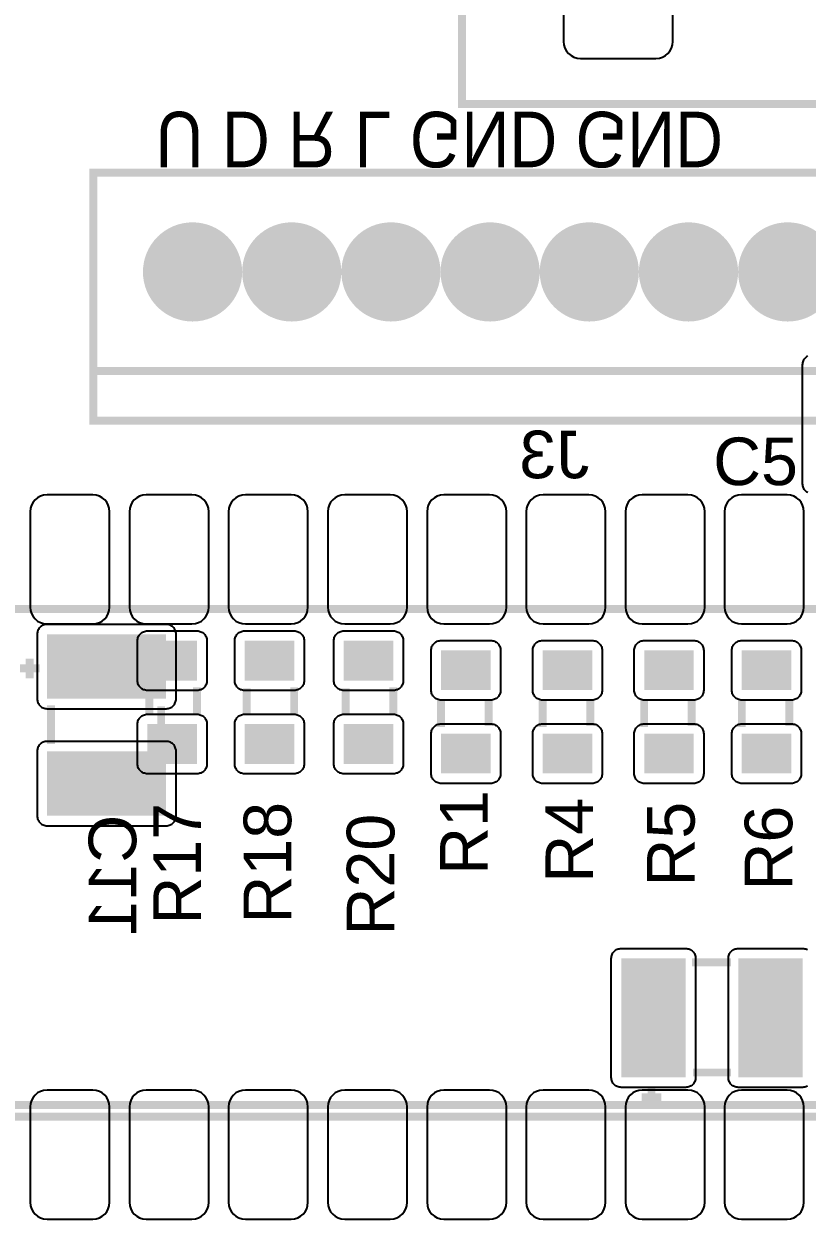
# Model space of a CAD drawing. Header units: inches. Extents: x -2.67 to 2.67, y -1.82 to 1.83.
# Drawn here: x -1.619 to -0.829, y -1.202 to 0.003 of the extents above; entities that cross this region are included whole.
import ezdxf

# ---------------------------------------------------------------- set-up
doc = ezdxf.new("R2010")
doc.units = ezdxf.units.IN
doc.layers.get('0').update_dxf_attribs({"linetype": 'CONTINUOUS'})

# ---------------------------------------------------------------- blocks, each defined once
blk = doc.blocks.new('RPAD')
blk.add_trace([(-0.5, -0.5), (-0.5, 0.5), (0.5, -0.5), (0.5, 0.5)])
blk = doc.blocks.new('EPAD')
at = {"const_width": 0.5}
blk.add_lwpolyline([(-0.25, 0, 1), (0.25, 0, 1)], format="xyb", close=True, dxfattribs=at)

msp = doc.modelspace()

# ---------------------------------------------------------------- linework, layer by layer
at = {"const_width": 0.008}
for points in [[(-1.177335, -0.078157), (0.885657, -0.078157), (0.885657, 0.992709), (-1.177335, 0.992709), (-1.177335, -0.078157)], [(-1.177335, -0.078157), (0.885657, -0.078157), (0.885657, 0.992709), (-1.177335, 0.992709), (-1.177335, -0.078157)], [(-1.177335, -0.078157), (0.885657, -0.078157), (0.885657, 0.992709), (-1.177335, 0.992709), (-1.177335, -0.078157)], [(-1.882382, 0.397031), (-1.882382, -1.059661), (-1.881598, -1.067711), (-1.879344, -1.075156), (-1.871002, -1.087651), (-1.858506, -1.095994), (-1.851062, -1.098248), (-1.843012, -1.099031), (0.873524, -1.099031)], [(-1.882382, 0.397031), (-1.882382, -1.059661), (-1.881598, -1.067711), (-1.879344, -1.075156), (-1.871002, -1.087651), (-1.858506, -1.095994), (-1.851062, -1.098248), (-1.843012, -1.099031), (0.873524, -1.099031)], [(-1.882382, 0.397031), (-1.882382, -1.059661), (-1.881598, -1.067711), (-1.879344, -1.075156), (-1.871002, -1.087651), (-1.858506, -1.095994), (-1.851062, -1.098248), (-1.843012, -1.099031), (0.873524, -1.099031)], [(-1.548988, -0.397449), (-0.648988, -0.397449), (-0.648988, -0.147449), (-1.548988, -0.147449), (-1.548988, -0.397449)], [(-1.548988, -0.397449), (-0.648988, -0.397449), (-0.648988, -0.147449), (-1.548988, -0.147449), (-1.548988, -0.397449)], [(-1.548988, -0.397449), (-0.648988, -0.397449), (-0.648988, -0.147449), (-1.548988, -0.147449), (-1.548988, -0.397449)], [(-1.548988, -0.347449), (-0.648988, -0.347449)], [(-1.548988, -0.347449), (-0.648988, -0.347449)], [(-1.548988, -0.347449), (-0.648988, -0.347449)], [(-1.82261, -0.587213), (0.17739, -0.587213)], [(-1.82261, -0.587213), (0.17739, -0.587213)], [(-1.82261, -0.587213), (0.17739, -0.587213)], [(-1.613083, -0.657134), (-1.613083, -0.637134)], [(-1.613083, -0.657134), (-1.613083, -0.637134)], [(-1.613083, -0.657134), (-1.613083, -0.637134)], [(-1.455602, -0.653197), (-1.455602, -0.633197)], [(-1.455602, -0.653197), (-1.455602, -0.633197)], [(-1.455602, -0.653197), (-1.455602, -0.633197)], [(-1.623083, -0.647134), (-1.603083, -0.647134)], [(-1.623083, -0.647134), (-1.603083, -0.647134)], [(-1.623083, -0.647134), (-1.603083, -0.647134)], [(-1.465602, -0.643197), (-1.445602, -0.643197)], [(-1.465602, -0.643197), (-1.445602, -0.643197)], [(-1.465602, -0.643197), (-1.445602, -0.643197)], [(-1.4445, -0.694315), (-1.4445, -0.666315)], [(-1.4445, -0.694315), (-1.4445, -0.666315)], [(-1.4445, -0.694315), (-1.4445, -0.666315)], [(-1.3465, -0.694315), (-1.3465, -0.666315)], [(-1.3465, -0.694315), (-1.3465, -0.666315)], [(-1.3465, -0.694315), (-1.3465, -0.666315)], [(-1.2465, -0.694315), (-1.2465, -0.666315)], [(-1.2465, -0.694315), (-1.2465, -0.666315)], [(-1.2465, -0.694315), (-1.2465, -0.666315)], [(-1.4925, -0.694315), (-1.4925, -0.667315)], [(-1.4925, -0.694315), (-1.4925, -0.667315)], [(-1.4925, -0.694315), (-1.4925, -0.667315)], [(-1.3945, -0.694315), (-1.3945, -0.667315)], [(-1.3945, -0.694315), (-1.3945, -0.667315)], [(-1.3945, -0.694315), (-1.3945, -0.667315)], [(-1.2945, -0.694315), (-1.2945, -0.667315)], [(-1.2945, -0.694315), (-1.2945, -0.667315)], [(-1.2945, -0.694315), (-1.2945, -0.667315)], [(-1.198398, -0.678024), (-1.198398, -0.706024)], [(-1.198398, -0.678024), (-1.198398, -0.706024)], [(-1.198398, -0.678024), (-1.198398, -0.706024)], [(-1.150398, -0.678024), (-1.150398, -0.705024)], [(-1.150398, -0.678024), (-1.150398, -0.705024)], [(-1.150398, -0.678024), (-1.150398, -0.705024)], [(-1.096035, -0.678024), (-1.096035, -0.706024)], [(-1.096035, -0.678024), (-1.096035, -0.706024)], [(-1.096035, -0.678024), (-1.096035, -0.706024)], [(-1.048035, -0.678024), (-1.048035, -0.705024)], [(-1.048035, -0.678024), (-1.048035, -0.705024)], [(-1.048035, -0.678024), (-1.048035, -0.705024)], [(-0.993673, -0.678024), (-0.993673, -0.706024)], [(-0.993673, -0.678024), (-0.993673, -0.706024)], [(-0.993673, -0.678024), (-0.993673, -0.706024)], [(-0.945673, -0.678024), (-0.945673, -0.705024)], [(-0.945673, -0.678024), (-0.945673, -0.705024)], [(-0.945673, -0.678024), (-0.945673, -0.705024)], [(-0.895248, -0.678024), (-0.895248, -0.706024)], [(-0.895248, -0.678024), (-0.895248, -0.706024)], [(-0.895248, -0.678024), (-0.895248, -0.706024)], [(-0.847248, -0.678024), (-0.847248, -0.705024)], [(-0.847248, -0.678024), (-0.847248, -0.705024)], [(-0.847248, -0.678024), (-0.847248, -0.705024)], [(-1.591602, -0.723197), (-1.591602, -0.684197)], [(-1.591602, -0.723197), (-1.591602, -0.684197)], [(-1.591602, -0.723197), (-1.591602, -0.684197)], [(-1.480602, -0.723197), (-1.480602, -0.685197)], [(-1.480602, -0.723197), (-1.480602, -0.685197)], [(-1.480602, -0.723197), (-1.480602, -0.685197)], [(-0.906311, -0.943417), (-0.945311, -0.943417)], [(-0.906311, -0.943417), (-0.945311, -0.943417)], [(-0.906311, -0.943417), (-0.945311, -0.943417)], [(-0.906311, -1.054417), (-0.944311, -1.054417)], [(-0.906311, -1.054417), (-0.944311, -1.054417)], [(-0.906311, -1.054417), (-0.944311, -1.054417)], [(-0.986311, -1.069417), (-0.986311, -1.089417)], [(-0.986311, -1.069417), (-0.986311, -1.089417)], [(-0.986311, -1.069417), (-0.986311, -1.089417)], [(-1.82261, -1.087213), (0.17739, -1.087213)], [(-1.82261, -1.087213), (0.17739, -1.087213)], [(-1.82261, -1.087213), (0.17739, -1.087213)], [(-0.976311, -1.079417), (-0.996311, -1.079417)], [(-0.976311, -1.079417), (-0.996311, -1.079417)], [(-0.976311, -1.079417), (-0.996311, -1.079417)]]:
    msp.add_lwpolyline(points, dxfattribs=at)
for points in [[(-1.074854, 0.110827), (-1.074854, -0.015173), (-1.074516, -0.018649), (-1.073543, -0.021863), (-1.071997, -0.024754), (-1.06994, -0.027259), (-1.067435, -0.029316), (-1.064544, -0.030862), (-1.06133, -0.031835), (-1.057854, -0.032173), (-1.057854, -0.032173), (-0.981854, -0.032173), (-0.978378, -0.031835), (-0.975164, -0.030862), (-0.972273, -0.029316), (-0.969769, -0.027259), (-0.967712, -0.024754), (-0.966166, -0.021863), (-0.965193, -0.018649), (-0.964854, -0.015173), (-0.964854, 0.110827)], [(-0.828709, -0.469806), (-0.829533, -0.469311), (-0.830301, -0.468742), (-0.831007, -0.468102), (-0.831647, -0.467395), (-0.832217, -0.466628), (-0.832711, -0.465804), (-0.833126, -0.464928), (-0.833457, -0.464004), (-0.833699, -0.463037), (-0.833847, -0.462031), (-0.833898, -0.460992), (-0.833898, -0.340992), (-0.833847, -0.339953), (-0.833699, -0.338948), (-0.833457, -0.337981), (-0.833126, -0.337057), (-0.832711, -0.33618), (-0.832217, -0.335356), (-0.831647, -0.334589), (-0.831007, -0.333883), (-0.830301, -0.333243), (-0.829533, -0.332673), (-0.828709, -0.332178)], [(-0.828999, -1.068231), (-0.829876, -1.068646), (-0.8308, -1.068976), (-0.831767, -1.069219), (-0.832772, -1.069367), (-0.833811, -1.069417), (-0.833811, -1.069417), (-0.898811, -1.069417), (-0.89985, -1.069367), (-0.900856, -1.069219), (-0.901822, -1.068976), (-0.902746, -1.068646), (-0.903623, -1.068231), (-0.904447, -1.067736), (-0.905215, -1.067167), (-0.90592, -1.066527), (-0.906561, -1.06582), (-0.90713, -1.065053), (-0.907624, -1.064229), (-0.908039, -1.063353), (-0.90837, -1.062429), (-0.908612, -1.061462), (-0.908761, -1.060457), (-0.908811, -1.059417), (-0.908811, -0.939417), (-0.908761, -0.938378), (-0.908612, -0.937373), (-0.90837, -0.936406), (-0.908039, -0.935482), (-0.907624, -0.934606), (-0.90713, -0.933781), (-0.906561, -0.933014), (-0.90592, -0.932308), (-0.905215, -0.931668), (-0.904447, -0.931098), (-0.903623, -0.930604), (-0.902746, -0.930189), (-0.901822, -0.929858), (-0.900856, -0.929616), (-0.89985, -0.929468), (-0.898811, -0.929417), (-0.833811, -0.929417), (-0.832772, -0.929468), (-0.831767, -0.929616), (-0.8308, -0.929858), (-0.829876, -0.930189), (-0.828999, -0.930604)]]:
    msp.add_lwpolyline(points)
for points in [[(-1.59561, -0.602213), (-1.54961, -0.602213), (-1.546134, -0.601874), (-1.54292, -0.600901), (-1.540029, -0.599355), (-1.537524, -0.597298), (-1.535468, -0.594794), (-1.533922, -0.591903), (-1.532948, -0.588689), (-1.53261, -0.585213), (-1.53261, -0.489213), (-1.532948, -0.485737), (-1.533922, -0.482522), (-1.535468, -0.479631), (-1.537524, -0.477127), (-1.540029, -0.47507), (-1.54292, -0.473524), (-1.546134, -0.472551), (-1.54961, -0.472213), (-1.59561, -0.472213), (-1.599086, -0.472551), (-1.6023, -0.473524), (-1.605191, -0.47507), (-1.607696, -0.477127), (-1.609753, -0.479631), (-1.611299, -0.482522), (-1.612272, -0.485737), (-1.61261, -0.489213), (-1.61261, -0.585213), (-1.612272, -0.588689), (-1.611299, -0.591903), (-1.609753, -0.594794), (-1.607696, -0.597298), (-1.605191, -0.599355), (-1.6023, -0.600901), (-1.599086, -0.601874), (-1.59561, -0.602213)], [(-1.49561, -0.602213), (-1.44961, -0.602213), (-1.446134, -0.601874), (-1.44292, -0.600901), (-1.440029, -0.599355), (-1.437524, -0.597298), (-1.435468, -0.594794), (-1.433922, -0.591903), (-1.432948, -0.588689), (-1.43261, -0.585213), (-1.43261, -0.489213), (-1.432948, -0.485737), (-1.433922, -0.482522), (-1.435468, -0.479631), (-1.437524, -0.477127), (-1.440029, -0.47507), (-1.44292, -0.473524), (-1.446134, -0.472551), (-1.44961, -0.472213), (-1.49561, -0.472213), (-1.499086, -0.472551), (-1.5023, -0.473524), (-1.505191, -0.47507), (-1.507696, -0.477127), (-1.509753, -0.479631), (-1.511299, -0.482522), (-1.512272, -0.485737), (-1.51261, -0.489213), (-1.51261, -0.585213), (-1.512272, -0.588689), (-1.511299, -0.591903), (-1.509753, -0.594794), (-1.507696, -0.597298), (-1.505191, -0.599355), (-1.5023, -0.600901), (-1.499086, -0.601874), (-1.49561, -0.602213)], [(-1.39561, -0.602213), (-1.34961, -0.602213), (-1.346134, -0.601874), (-1.34292, -0.600901), (-1.340029, -0.599355), (-1.337524, -0.597298), (-1.335468, -0.594794), (-1.333922, -0.591903), (-1.332948, -0.588689), (-1.33261, -0.585213), (-1.33261, -0.489213), (-1.332948, -0.485737), (-1.333922, -0.482522), (-1.335468, -0.479631), (-1.337524, -0.477127), (-1.340029, -0.47507), (-1.34292, -0.473524), (-1.346134, -0.472551), (-1.34961, -0.472213), (-1.39561, -0.472213), (-1.399086, -0.472551), (-1.4023, -0.473524), (-1.405191, -0.47507), (-1.407696, -0.477127), (-1.409753, -0.479631), (-1.411299, -0.482522), (-1.412272, -0.485737), (-1.41261, -0.489213), (-1.41261, -0.585213), (-1.412272, -0.588689), (-1.411299, -0.591903), (-1.409753, -0.594794), (-1.407696, -0.597298), (-1.405191, -0.599355), (-1.4023, -0.600901), (-1.399086, -0.601874), (-1.39561, -0.602213)], [(-1.29561, -0.602213), (-1.24961, -0.602213), (-1.246134, -0.601874), (-1.24292, -0.600901), (-1.240029, -0.599355), (-1.237524, -0.597298), (-1.235468, -0.594794), (-1.233922, -0.591903), (-1.232948, -0.588689), (-1.23261, -0.585213), (-1.23261, -0.489213), (-1.232948, -0.485737), (-1.233922, -0.482522), (-1.235468, -0.479631), (-1.237524, -0.477127), (-1.240029, -0.47507), (-1.24292, -0.473524), (-1.246134, -0.472551), (-1.24961, -0.472213), (-1.29561, -0.472213), (-1.299086, -0.472551), (-1.3023, -0.473524), (-1.305191, -0.47507), (-1.307696, -0.477127), (-1.309753, -0.479631), (-1.311299, -0.482522), (-1.312272, -0.485737), (-1.31261, -0.489213), (-1.31261, -0.585213), (-1.312272, -0.588689), (-1.311299, -0.591903), (-1.309753, -0.594794), (-1.307696, -0.597298), (-1.305191, -0.599355), (-1.3023, -0.600901), (-1.299086, -0.601874), (-1.29561, -0.602213)], [(-1.19561, -0.602213), (-1.14961, -0.602213), (-1.146134, -0.601874), (-1.14292, -0.600901), (-1.140029, -0.599355), (-1.137524, -0.597298), (-1.135468, -0.594794), (-1.133922, -0.591903), (-1.132948, -0.588689), (-1.13261, -0.585213), (-1.13261, -0.489213), (-1.132948, -0.485737), (-1.133922, -0.482522), (-1.135468, -0.479631), (-1.137524, -0.477127), (-1.140029, -0.47507), (-1.14292, -0.473524), (-1.146134, -0.472551), (-1.14961, -0.472213), (-1.19561, -0.472213), (-1.199086, -0.472551), (-1.2023, -0.473524), (-1.205191, -0.47507), (-1.207696, -0.477127), (-1.209753, -0.479631), (-1.211299, -0.482522), (-1.212272, -0.485737), (-1.21261, -0.489213), (-1.21261, -0.585213), (-1.212272, -0.588689), (-1.211299, -0.591903), (-1.209753, -0.594794), (-1.207696, -0.597298), (-1.205191, -0.599355), (-1.2023, -0.600901), (-1.199086, -0.601874), (-1.19561, -0.602213)], [(-1.09561, -0.602213), (-1.04961, -0.602213), (-1.046134, -0.601874), (-1.04292, -0.600901), (-1.040029, -0.599355), (-1.037524, -0.597298), (-1.035468, -0.594794), (-1.033922, -0.591903), (-1.032948, -0.588689), (-1.03261, -0.585213), (-1.03261, -0.489213), (-1.032948, -0.485737), (-1.033922, -0.482522), (-1.035468, -0.479631), (-1.037524, -0.477127), (-1.040029, -0.47507), (-1.04292, -0.473524), (-1.046134, -0.472551), (-1.04961, -0.472213), (-1.09561, -0.472213), (-1.099086, -0.472551), (-1.1023, -0.473524), (-1.105191, -0.47507), (-1.107696, -0.477127), (-1.109753, -0.479631), (-1.111299, -0.482522), (-1.112272, -0.485737), (-1.11261, -0.489213), (-1.11261, -0.585213), (-1.112272, -0.588689), (-1.111299, -0.591903), (-1.109753, -0.594794), (-1.107696, -0.597298), (-1.105191, -0.599355), (-1.1023, -0.600901), (-1.099086, -0.601874), (-1.09561, -0.602213)], [(-0.99561, -0.602213), (-0.94961, -0.602213), (-0.946134, -0.601874), (-0.94292, -0.600901), (-0.940029, -0.599355), (-0.937524, -0.597298), (-0.935468, -0.594794), (-0.933922, -0.591903), (-0.932948, -0.588689), (-0.93261, -0.585213), (-0.93261, -0.489213), (-0.932948, -0.485737), (-0.933922, -0.482522), (-0.935468, -0.479631), (-0.937524, -0.477127), (-0.940029, -0.47507), (-0.94292, -0.473524), (-0.946134, -0.472551), (-0.94961, -0.472213), (-0.99561, -0.472213), (-0.999086, -0.472551), (-1.0023, -0.473524), (-1.005191, -0.47507), (-1.007696, -0.477127), (-1.009753, -0.479631), (-1.011299, -0.482522), (-1.012272, -0.485737), (-1.01261, -0.489213), (-1.01261, -0.585213), (-1.012272, -0.588689), (-1.011299, -0.591903), (-1.009753, -0.594794), (-1.007696, -0.597298), (-1.005191, -0.599355), (-1.0023, -0.600901), (-0.999086, -0.601874), (-0.99561, -0.602213)], [(-0.89561, -0.602213), (-0.84961, -0.602213), (-0.846134, -0.601874), (-0.84292, -0.600901), (-0.840029, -0.599355), (-0.837524, -0.597298), (-0.835468, -0.594794), (-0.833922, -0.591903), (-0.832948, -0.588689), (-0.83261, -0.585213), (-0.83261, -0.489213), (-0.832948, -0.485737), (-0.833922, -0.482522), (-0.835468, -0.479631), (-0.837524, -0.477127), (-0.840029, -0.47507), (-0.84292, -0.473524), (-0.846134, -0.472551), (-0.84961, -0.472213), (-0.89561, -0.472213), (-0.899086, -0.472551), (-0.9023, -0.473524), (-0.905191, -0.47507), (-0.907696, -0.477127), (-0.909753, -0.479631), (-0.911299, -0.482522), (-0.912272, -0.485737), (-0.91261, -0.489213), (-0.91261, -0.585213), (-0.912272, -0.588689), (-0.911299, -0.591903), (-0.909753, -0.594794), (-0.907696, -0.597298), (-0.905191, -0.599355), (-0.9023, -0.600901), (-0.899086, -0.601874), (-0.89561, -0.602213)], [(-1.465602, -0.677697), (-1.465602, -0.612697), (-1.465653, -0.611657), (-1.465801, -0.610652), (-1.466043, -0.609685), (-1.466374, -0.608761), (-1.466789, -0.607885), (-1.467283, -0.607061), (-1.467853, -0.606293), (-1.468493, -0.605587), (-1.469199, -0.604947), (-1.469967, -0.604378), (-1.470791, -0.603883), (-1.471667, -0.603469), (-1.472591, -0.603138), (-1.473558, -0.602896), (-1.474563, -0.602747), (-1.475602, -0.602697), (-1.595602, -0.602697), (-1.596642, -0.602747), (-1.597647, -0.602896), (-1.598614, -0.603138), (-1.599538, -0.603469), (-1.600414, -0.603883), (-1.601238, -0.604378), (-1.602006, -0.604947), (-1.602712, -0.605587), (-1.603352, -0.606293), (-1.603921, -0.607061), (-1.604416, -0.607885), (-1.604831, -0.608761), (-1.605161, -0.609685), (-1.605404, -0.610652), (-1.605552, -0.611657), (-1.605602, -0.612697), (-1.605602, -0.677697), (-1.605552, -0.678736), (-1.605404, -0.679741), (-1.605161, -0.680708), (-1.604831, -0.681632), (-1.604416, -0.682509), (-1.603921, -0.683333), (-1.603352, -0.6841), (-1.602712, -0.684806), (-1.602006, -0.685446), (-1.601238, -0.686016), (-1.600414, -0.68651), (-1.599538, -0.686925), (-1.598614, -0.687256), (-1.597647, -0.687498), (-1.596642, -0.687646), (-1.595602, -0.687697), (-1.475602, -0.687697), (-1.474563, -0.687646), (-1.473558, -0.687498), (-1.472591, -0.687256), (-1.471667, -0.686925), (-1.470791, -0.68651), (-1.469967, -0.686016), (-1.469199, -0.685446), (-1.468493, -0.684806), (-1.467853, -0.6841), (-1.467283, -0.683333), (-1.466789, -0.682509), (-1.466374, -0.681632), (-1.466043, -0.680708), (-1.465801, -0.679741), (-1.465653, -0.678736), (-1.465602, -0.677697)], [(-1.5045, -0.659315), (-1.5045, -0.619315), (-1.50445, -0.618276), (-1.504302, -0.61727), (-1.504059, -0.616304), (-1.503729, -0.61538), (-1.503314, -0.614503), (-1.502819, -0.613679), (-1.50225, -0.612911), (-1.50161, -0.612206), (-1.500904, -0.611565), (-1.500136, -0.610996), (-1.499312, -0.610502), (-1.498436, -0.610087), (-1.497512, -0.609756), (-1.496545, -0.609514), (-1.49554, -0.609365), (-1.4945, -0.609315), (-1.4445, -0.609315), (-1.443461, -0.609365), (-1.442456, -0.609514), (-1.441489, -0.609756), (-1.440565, -0.610087), (-1.439689, -0.610502), (-1.438865, -0.610996), (-1.438097, -0.611565), (-1.437391, -0.612206), (-1.436751, -0.612911), (-1.436181, -0.613679), (-1.435687, -0.614503), (-1.435272, -0.61538), (-1.434941, -0.616304), (-1.434699, -0.61727), (-1.434551, -0.618276), (-1.4345, -0.619315), (-1.4345, -0.659315), (-1.434551, -0.660354), (-1.434699, -0.661359), (-1.434941, -0.662326), (-1.435272, -0.66325), (-1.435687, -0.664127), (-1.436181, -0.664951), (-1.436751, -0.665719), (-1.437391, -0.666424), (-1.438097, -0.667065), (-1.438865, -0.667634), (-1.439689, -0.668128), (-1.440565, -0.668543), (-1.441489, -0.668874), (-1.442456, -0.669116), (-1.443461, -0.669265), (-1.4445, -0.669315), (-1.4945, -0.669315), (-1.49554, -0.669265), (-1.496545, -0.669116), (-1.497512, -0.668874), (-1.498436, -0.668543), (-1.499312, -0.668128), (-1.500136, -0.667634), (-1.500904, -0.667065), (-1.50161, -0.666424), (-1.50225, -0.665719), (-1.502819, -0.664951), (-1.503314, -0.664127), (-1.503729, -0.66325), (-1.504059, -0.662326), (-1.504302, -0.661359), (-1.50445, -0.660354), (-1.5045, -0.659315)], [(-1.4065, -0.659315), (-1.4065, -0.619315), (-1.40645, -0.618276), (-1.406302, -0.61727), (-1.406059, -0.616304), (-1.405729, -0.61538), (-1.405314, -0.614503), (-1.404819, -0.613679), (-1.40425, -0.612911), (-1.40361, -0.612206), (-1.402904, -0.611565), (-1.402136, -0.610996), (-1.401312, -0.610502), (-1.400436, -0.610087), (-1.399512, -0.609756), (-1.398545, -0.609514), (-1.39754, -0.609365), (-1.3965, -0.609315), (-1.3465, -0.609315), (-1.345461, -0.609365), (-1.344456, -0.609514), (-1.343489, -0.609756), (-1.342565, -0.610087), (-1.341689, -0.610502), (-1.340865, -0.610996), (-1.340097, -0.611565), (-1.339391, -0.612206), (-1.338751, -0.612911), (-1.338181, -0.613679), (-1.337687, -0.614503), (-1.337272, -0.61538), (-1.336941, -0.616304), (-1.336699, -0.61727), (-1.336551, -0.618276), (-1.3365, -0.619315), (-1.3365, -0.659315), (-1.336551, -0.660354), (-1.336699, -0.661359), (-1.336941, -0.662326), (-1.337272, -0.66325), (-1.337687, -0.664127), (-1.338181, -0.664951), (-1.338751, -0.665719), (-1.339391, -0.666424), (-1.340097, -0.667065), (-1.340865, -0.667634), (-1.341689, -0.668128), (-1.342565, -0.668543), (-1.343489, -0.668874), (-1.344456, -0.669116), (-1.345461, -0.669265), (-1.3465, -0.669315), (-1.3965, -0.669315), (-1.39754, -0.669265), (-1.398545, -0.669116), (-1.399512, -0.668874), (-1.400436, -0.668543), (-1.401312, -0.668128), (-1.402136, -0.667634), (-1.402904, -0.667065), (-1.40361, -0.666424), (-1.40425, -0.665719), (-1.404819, -0.664951), (-1.405314, -0.664127), (-1.405729, -0.66325), (-1.406059, -0.662326), (-1.406302, -0.661359), (-1.40645, -0.660354), (-1.4065, -0.659315)], [(-1.3065, -0.659315), (-1.3065, -0.619315), (-1.30645, -0.618276), (-1.306302, -0.61727), (-1.306059, -0.616304), (-1.305729, -0.61538), (-1.305314, -0.614503), (-1.304819, -0.613679), (-1.30425, -0.612911), (-1.30361, -0.612206), (-1.302904, -0.611565), (-1.302136, -0.610996), (-1.301312, -0.610502), (-1.300436, -0.610087), (-1.299512, -0.609756), (-1.298545, -0.609514), (-1.29754, -0.609365), (-1.2965, -0.609315), (-1.2465, -0.609315), (-1.245461, -0.609365), (-1.244456, -0.609514), (-1.243489, -0.609756), (-1.242565, -0.610087), (-1.241689, -0.610502), (-1.240865, -0.610996), (-1.240097, -0.611565), (-1.239391, -0.612206), (-1.238751, -0.612911), (-1.238181, -0.613679), (-1.237687, -0.614503), (-1.237272, -0.61538), (-1.236941, -0.616304), (-1.236699, -0.61727), (-1.236551, -0.618276), (-1.2365, -0.619315), (-1.2365, -0.659315), (-1.236551, -0.660354), (-1.236699, -0.661359), (-1.236941, -0.662326), (-1.237272, -0.66325), (-1.237687, -0.664127), (-1.238181, -0.664951), (-1.238751, -0.665719), (-1.239391, -0.666424), (-1.240097, -0.667065), (-1.240865, -0.667634), (-1.241689, -0.668128), (-1.242565, -0.668543), (-1.243489, -0.668874), (-1.244456, -0.669116), (-1.245461, -0.669265), (-1.2465, -0.669315), (-1.2965, -0.669315), (-1.29754, -0.669265), (-1.298545, -0.669116), (-1.299512, -0.668874), (-1.300436, -0.668543), (-1.301312, -0.668128), (-1.302136, -0.667634), (-1.302904, -0.667065), (-1.30361, -0.666424), (-1.30425, -0.665719), (-1.304819, -0.664951), (-1.305314, -0.664127), (-1.305729, -0.66325), (-1.306059, -0.662326), (-1.306302, -0.661359), (-1.30645, -0.660354), (-1.3065, -0.659315)], [(-1.138398, -0.629024), (-1.138398, -0.669024), (-1.138448, -0.670063), (-1.138596, -0.671068), (-1.138839, -0.672035), (-1.139169, -0.672959), (-1.139584, -0.673835), (-1.140079, -0.674659), (-1.140648, -0.675427), (-1.141288, -0.676133), (-1.141994, -0.676773), (-1.142762, -0.677343), (-1.143586, -0.677837), (-1.144462, -0.678252), (-1.145386, -0.678583), (-1.146353, -0.678825), (-1.147358, -0.678973), (-1.148398, -0.679024), (-1.198398, -0.679024), (-1.199437, -0.678973), (-1.200442, -0.678825), (-1.201409, -0.678583), (-1.202333, -0.678252), (-1.203209, -0.677837), (-1.204033, -0.677343), (-1.204801, -0.676773), (-1.205507, -0.676133), (-1.206147, -0.675427), (-1.206717, -0.674659), (-1.207211, -0.673835), (-1.207626, -0.672959), (-1.207957, -0.672035), (-1.208199, -0.671068), (-1.208347, -0.670063), (-1.208398, -0.669024), (-1.208398, -0.629024), (-1.208347, -0.627984), (-1.208199, -0.626979), (-1.207957, -0.626012), (-1.207626, -0.625088), (-1.207211, -0.624212), (-1.206717, -0.623388), (-1.206147, -0.62262), (-1.205507, -0.621914), (-1.204801, -0.621274), (-1.204033, -0.620705), (-1.203209, -0.62021), (-1.202333, -0.619795), (-1.201409, -0.619465), (-1.200442, -0.619222), (-1.199437, -0.619074), (-1.198398, -0.619024), (-1.148398, -0.619024), (-1.147358, -0.619074), (-1.146353, -0.619222), (-1.145386, -0.619465), (-1.144462, -0.619795), (-1.143586, -0.62021), (-1.142762, -0.620705), (-1.141994, -0.621274), (-1.141288, -0.621914), (-1.140648, -0.62262), (-1.140079, -0.623388), (-1.139584, -0.624212), (-1.139169, -0.625088), (-1.138839, -0.626012), (-1.138596, -0.626979), (-1.138448, -0.627984), (-1.138398, -0.629024)], [(-1.036035, -0.629024), (-1.036035, -0.669024), (-1.036086, -0.670063), (-1.036234, -0.671068), (-1.036476, -0.672035), (-1.036807, -0.672959), (-1.037222, -0.673835), (-1.037717, -0.674659), (-1.038286, -0.675427), (-1.038926, -0.676133), (-1.039632, -0.676773), (-1.0404, -0.677343), (-1.041224, -0.677837), (-1.0421, -0.678252), (-1.043024, -0.678583), (-1.043991, -0.678825), (-1.044996, -0.678973), (-1.046035, -0.679024), (-1.096035, -0.679024), (-1.097075, -0.678973), (-1.09808, -0.678825), (-1.099047, -0.678583), (-1.099971, -0.678252), (-1.100847, -0.677837), (-1.101671, -0.677343), (-1.102439, -0.676773), (-1.103145, -0.676133), (-1.103785, -0.675427), (-1.104354, -0.674659), (-1.104849, -0.673835), (-1.105264, -0.672959), (-1.105594, -0.672035), (-1.105837, -0.671068), (-1.105985, -0.670063), (-1.106035, -0.669024), (-1.106035, -0.629024), (-1.105985, -0.627984), (-1.105837, -0.626979), (-1.105594, -0.626012), (-1.105264, -0.625088), (-1.104849, -0.624212), (-1.104354, -0.623388), (-1.103785, -0.62262), (-1.103145, -0.621914), (-1.102439, -0.621274), (-1.101671, -0.620705), (-1.100847, -0.62021), (-1.099971, -0.619795), (-1.099047, -0.619465), (-1.09808, -0.619222), (-1.097075, -0.619074), (-1.096035, -0.619024), (-1.046035, -0.619024), (-1.044996, -0.619074), (-1.043991, -0.619222), (-1.043024, -0.619465), (-1.0421, -0.619795), (-1.041224, -0.62021), (-1.0404, -0.620705), (-1.039632, -0.621274), (-1.038926, -0.621914), (-1.038286, -0.62262), (-1.037717, -0.623388), (-1.037222, -0.624212), (-1.036807, -0.625088), (-1.036476, -0.626012), (-1.036234, -0.626979), (-1.036086, -0.627984), (-1.036035, -0.629024)], [(-0.933673, -0.629024), (-0.933673, -0.669024), (-0.933724, -0.670063), (-0.933872, -0.671068), (-0.934114, -0.672035), (-0.934445, -0.672959), (-0.934859, -0.673835), (-0.935354, -0.674659), (-0.935924, -0.675427), (-0.936564, -0.676133), (-0.93727, -0.676773), (-0.938037, -0.677343), (-0.938861, -0.677837), (-0.939738, -0.678252), (-0.940662, -0.678583), (-0.941629, -0.678825), (-0.942634, -0.678973), (-0.943673, -0.679024), (-0.993673, -0.679024), (-0.994713, -0.678973), (-0.995718, -0.678825), (-0.996685, -0.678583), (-0.997609, -0.678252), (-0.998485, -0.677837), (-0.999309, -0.677343), (-1.000076, -0.676773), (-1.000783, -0.676133), (-1.001423, -0.675427), (-1.001992, -0.674659), (-1.002487, -0.673835), (-1.002902, -0.672959), (-1.003232, -0.672035), (-1.003474, -0.671068), (-1.003623, -0.670063), (-1.003673, -0.669024), (-1.003673, -0.629024), (-1.003623, -0.627984), (-1.003474, -0.626979), (-1.003232, -0.626012), (-1.002902, -0.625088), (-1.002487, -0.624212), (-1.001992, -0.623388), (-1.001423, -0.62262), (-1.000783, -0.621914), (-1.000076, -0.621274), (-0.999309, -0.620705), (-0.998485, -0.62021), (-0.997609, -0.619795), (-0.996685, -0.619465), (-0.995718, -0.619222), (-0.994713, -0.619074), (-0.993673, -0.619024), (-0.943673, -0.619024), (-0.942634, -0.619074), (-0.941629, -0.619222), (-0.940662, -0.619465), (-0.939738, -0.619795), (-0.938861, -0.62021), (-0.938037, -0.620705), (-0.93727, -0.621274), (-0.936564, -0.621914), (-0.935924, -0.62262), (-0.935354, -0.623388), (-0.934859, -0.624212), (-0.934445, -0.625088), (-0.934114, -0.626012), (-0.933872, -0.626979), (-0.933724, -0.627984), (-0.933673, -0.629024)], [(-0.835248, -0.629024), (-0.835248, -0.669024), (-0.835298, -0.670063), (-0.835447, -0.671068), (-0.835689, -0.672035), (-0.83602, -0.672959), (-0.836434, -0.673835), (-0.836929, -0.674659), (-0.837498, -0.675427), (-0.838139, -0.676133), (-0.838845, -0.676773), (-0.839612, -0.677343), (-0.840436, -0.677837), (-0.841313, -0.678252), (-0.842237, -0.678583), (-0.843204, -0.678825), (-0.844209, -0.678973), (-0.845248, -0.679024), (-0.895248, -0.679024), (-0.896287, -0.678973), (-0.897293, -0.678825), (-0.898259, -0.678583), (-0.899183, -0.678252), (-0.90006, -0.677837), (-0.900884, -0.677343), (-0.901651, -0.676773), (-0.902357, -0.676133), (-0.902998, -0.675427), (-0.903567, -0.674659), (-0.904062, -0.673835), (-0.904476, -0.672959), (-0.904807, -0.672035), (-0.905049, -0.671068), (-0.905198, -0.670063), (-0.905248, -0.669024), (-0.905248, -0.629024), (-0.905198, -0.627984), (-0.905049, -0.626979), (-0.904807, -0.626012), (-0.904476, -0.625088), (-0.904062, -0.624212), (-0.903567, -0.623388), (-0.902998, -0.62262), (-0.902357, -0.621914), (-0.901651, -0.621274), (-0.900884, -0.620705), (-0.90006, -0.62021), (-0.899183, -0.619795), (-0.898259, -0.619465), (-0.897293, -0.619222), (-0.896287, -0.619074), (-0.895248, -0.619024), (-0.845248, -0.619024), (-0.844209, -0.619074), (-0.843204, -0.619222), (-0.842237, -0.619465), (-0.841313, -0.619795), (-0.840436, -0.62021), (-0.839612, -0.620705), (-0.838845, -0.621274), (-0.838139, -0.621914), (-0.837498, -0.62262), (-0.836929, -0.623388), (-0.836434, -0.624212), (-0.83602, -0.625088), (-0.835689, -0.626012), (-0.835447, -0.626979), (-0.835298, -0.627984), (-0.835248, -0.629024)], [(-1.5045, -0.743315), (-1.5045, -0.703315), (-1.50445, -0.702276), (-1.504302, -0.70127), (-1.504059, -0.700304), (-1.503729, -0.69938), (-1.503314, -0.698503), (-1.502819, -0.697679), (-1.50225, -0.696911), (-1.50161, -0.696206), (-1.500904, -0.695565), (-1.500136, -0.694996), (-1.499312, -0.694502), (-1.498436, -0.694087), (-1.497512, -0.693756), (-1.496545, -0.693514), (-1.49554, -0.693365), (-1.4945, -0.693315), (-1.4445, -0.693315), (-1.443461, -0.693365), (-1.442456, -0.693514), (-1.441489, -0.693756), (-1.440565, -0.694087), (-1.439689, -0.694502), (-1.438865, -0.694996), (-1.438097, -0.695565), (-1.437391, -0.696206), (-1.436751, -0.696911), (-1.436181, -0.697679), (-1.435687, -0.698503), (-1.435272, -0.69938), (-1.434941, -0.700304), (-1.434699, -0.70127), (-1.434551, -0.702276), (-1.4345, -0.703315), (-1.4345, -0.743315), (-1.434551, -0.744354), (-1.434699, -0.745359), (-1.434941, -0.746326), (-1.435272, -0.74725), (-1.435687, -0.748127), (-1.436181, -0.748951), (-1.436751, -0.749719), (-1.437391, -0.750424), (-1.438097, -0.751065), (-1.438865, -0.751634), (-1.439689, -0.752128), (-1.440565, -0.752543), (-1.441489, -0.752874), (-1.442456, -0.753116), (-1.443461, -0.753265), (-1.4445, -0.753315), (-1.4945, -0.753315), (-1.49554, -0.753265), (-1.496545, -0.753116), (-1.497512, -0.752874), (-1.498436, -0.752543), (-1.499312, -0.752128), (-1.500136, -0.751634), (-1.500904, -0.751065), (-1.50161, -0.750424), (-1.50225, -0.749719), (-1.502819, -0.748951), (-1.503314, -0.748127), (-1.503729, -0.74725), (-1.504059, -0.746326), (-1.504302, -0.745359), (-1.50445, -0.744354), (-1.5045, -0.743315)], [(-1.4065, -0.743315), (-1.4065, -0.703315), (-1.40645, -0.702276), (-1.406302, -0.70127), (-1.406059, -0.700304), (-1.405729, -0.69938), (-1.405314, -0.698503), (-1.404819, -0.697679), (-1.40425, -0.696911), (-1.40361, -0.696206), (-1.402904, -0.695565), (-1.402136, -0.694996), (-1.401312, -0.694502), (-1.400436, -0.694087), (-1.399512, -0.693756), (-1.398545, -0.693514), (-1.39754, -0.693365), (-1.3965, -0.693315), (-1.3465, -0.693315), (-1.345461, -0.693365), (-1.344456, -0.693514), (-1.343489, -0.693756), (-1.342565, -0.694087), (-1.341689, -0.694502), (-1.340865, -0.694996), (-1.340097, -0.695565), (-1.339391, -0.696206), (-1.338751, -0.696911), (-1.338181, -0.697679), (-1.337687, -0.698503), (-1.337272, -0.69938), (-1.336941, -0.700304), (-1.336699, -0.70127), (-1.336551, -0.702276), (-1.3365, -0.703315), (-1.3365, -0.743315), (-1.336551, -0.744354), (-1.336699, -0.745359), (-1.336941, -0.746326), (-1.337272, -0.74725), (-1.337687, -0.748127), (-1.338181, -0.748951), (-1.338751, -0.749719), (-1.339391, -0.750424), (-1.340097, -0.751065), (-1.340865, -0.751634), (-1.341689, -0.752128), (-1.342565, -0.752543), (-1.343489, -0.752874), (-1.344456, -0.753116), (-1.345461, -0.753265), (-1.3465, -0.753315), (-1.3965, -0.753315), (-1.39754, -0.753265), (-1.398545, -0.753116), (-1.399512, -0.752874), (-1.400436, -0.752543), (-1.401312, -0.752128), (-1.402136, -0.751634), (-1.402904, -0.751065), (-1.40361, -0.750424), (-1.40425, -0.749719), (-1.404819, -0.748951), (-1.405314, -0.748127), (-1.405729, -0.74725), (-1.406059, -0.746326), (-1.406302, -0.745359), (-1.40645, -0.744354), (-1.4065, -0.743315)], [(-1.3065, -0.743315), (-1.3065, -0.703315), (-1.30645, -0.702276), (-1.306302, -0.70127), (-1.306059, -0.700304), (-1.305729, -0.69938), (-1.305314, -0.698503), (-1.304819, -0.697679), (-1.30425, -0.696911), (-1.30361, -0.696206), (-1.302904, -0.695565), (-1.302136, -0.694996), (-1.301312, -0.694502), (-1.300436, -0.694087), (-1.299512, -0.693756), (-1.298545, -0.693514), (-1.29754, -0.693365), (-1.2965, -0.693315), (-1.2465, -0.693315), (-1.245461, -0.693365), (-1.244456, -0.693514), (-1.243489, -0.693756), (-1.242565, -0.694087), (-1.241689, -0.694502), (-1.240865, -0.694996), (-1.240097, -0.695565), (-1.239391, -0.696206), (-1.238751, -0.696911), (-1.238181, -0.697679), (-1.237687, -0.698503), (-1.237272, -0.69938), (-1.236941, -0.700304), (-1.236699, -0.70127), (-1.236551, -0.702276), (-1.2365, -0.703315), (-1.2365, -0.743315), (-1.236551, -0.744354), (-1.236699, -0.745359), (-1.236941, -0.746326), (-1.237272, -0.74725), (-1.237687, -0.748127), (-1.238181, -0.748951), (-1.238751, -0.749719), (-1.239391, -0.750424), (-1.240097, -0.751065), (-1.240865, -0.751634), (-1.241689, -0.752128), (-1.242565, -0.752543), (-1.243489, -0.752874), (-1.244456, -0.753116), (-1.245461, -0.753265), (-1.2465, -0.753315), (-1.2965, -0.753315), (-1.29754, -0.753265), (-1.298545, -0.753116), (-1.299512, -0.752874), (-1.300436, -0.752543), (-1.301312, -0.752128), (-1.302136, -0.751634), (-1.302904, -0.751065), (-1.30361, -0.750424), (-1.30425, -0.749719), (-1.304819, -0.748951), (-1.305314, -0.748127), (-1.305729, -0.74725), (-1.306059, -0.746326), (-1.306302, -0.745359), (-1.30645, -0.744354), (-1.3065, -0.743315)], [(-1.138398, -0.713024), (-1.138398, -0.753024), (-1.138448, -0.754063), (-1.138596, -0.755068), (-1.138839, -0.756035), (-1.139169, -0.756959), (-1.139584, -0.757835), (-1.140079, -0.758659), (-1.140648, -0.759427), (-1.141288, -0.760133), (-1.141994, -0.760773), (-1.142762, -0.761343), (-1.143586, -0.761837), (-1.144462, -0.762252), (-1.145386, -0.762583), (-1.146353, -0.762825), (-1.147358, -0.762973), (-1.148398, -0.763024), (-1.198398, -0.763024), (-1.199437, -0.762973), (-1.200442, -0.762825), (-1.201409, -0.762583), (-1.202333, -0.762252), (-1.203209, -0.761837), (-1.204033, -0.761343), (-1.204801, -0.760773), (-1.205507, -0.760133), (-1.206147, -0.759427), (-1.206717, -0.758659), (-1.207211, -0.757835), (-1.207626, -0.756959), (-1.207957, -0.756035), (-1.208199, -0.755068), (-1.208347, -0.754063), (-1.208398, -0.753024), (-1.208398, -0.713024), (-1.208347, -0.711984), (-1.208199, -0.710979), (-1.207957, -0.710012), (-1.207626, -0.709088), (-1.207211, -0.708212), (-1.206717, -0.707388), (-1.206147, -0.70662), (-1.205507, -0.705914), (-1.204801, -0.705274), (-1.204033, -0.704705), (-1.203209, -0.70421), (-1.202333, -0.703795), (-1.201409, -0.703465), (-1.200442, -0.703222), (-1.199437, -0.703074), (-1.198398, -0.703024), (-1.148398, -0.703024), (-1.147358, -0.703074), (-1.146353, -0.703222), (-1.145386, -0.703465), (-1.144462, -0.703795), (-1.143586, -0.70421), (-1.142762, -0.704705), (-1.141994, -0.705274), (-1.141288, -0.705914), (-1.140648, -0.70662), (-1.140079, -0.707388), (-1.139584, -0.708212), (-1.139169, -0.709088), (-1.138839, -0.710012), (-1.138596, -0.710979), (-1.138448, -0.711984), (-1.138398, -0.713024)], [(-1.036035, -0.713024), (-1.036035, -0.753024), (-1.036086, -0.754063), (-1.036234, -0.755068), (-1.036476, -0.756035), (-1.036807, -0.756959), (-1.037222, -0.757835), (-1.037717, -0.758659), (-1.038286, -0.759427), (-1.038926, -0.760133), (-1.039632, -0.760773), (-1.0404, -0.761343), (-1.041224, -0.761837), (-1.0421, -0.762252), (-1.043024, -0.762583), (-1.043991, -0.762825), (-1.044996, -0.762973), (-1.046035, -0.763024), (-1.096035, -0.763024), (-1.097075, -0.762973), (-1.09808, -0.762825), (-1.099047, -0.762583), (-1.099971, -0.762252), (-1.100847, -0.761837), (-1.101671, -0.761343), (-1.102439, -0.760773), (-1.103145, -0.760133), (-1.103785, -0.759427), (-1.104354, -0.758659), (-1.104849, -0.757835), (-1.105264, -0.756959), (-1.105594, -0.756035), (-1.105837, -0.755068), (-1.105985, -0.754063), (-1.106035, -0.753024), (-1.106035, -0.713024), (-1.105985, -0.711984), (-1.105837, -0.710979), (-1.105594, -0.710012), (-1.105264, -0.709088), (-1.104849, -0.708212), (-1.104354, -0.707388), (-1.103785, -0.70662), (-1.103145, -0.705914), (-1.102439, -0.705274), (-1.101671, -0.704705), (-1.100847, -0.70421), (-1.099971, -0.703795), (-1.099047, -0.703465), (-1.09808, -0.703222), (-1.097075, -0.703074), (-1.096035, -0.703024), (-1.046035, -0.703024), (-1.044996, -0.703074), (-1.043991, -0.703222), (-1.043024, -0.703465), (-1.0421, -0.703795), (-1.041224, -0.70421), (-1.0404, -0.704705), (-1.039632, -0.705274), (-1.038926, -0.705914), (-1.038286, -0.70662), (-1.037717, -0.707388), (-1.037222, -0.708212), (-1.036807, -0.709088), (-1.036476, -0.710012), (-1.036234, -0.710979), (-1.036086, -0.711984), (-1.036035, -0.713024)], [(-0.933673, -0.713024), (-0.933673, -0.753024), (-0.933724, -0.754063), (-0.933872, -0.755068), (-0.934114, -0.756035), (-0.934445, -0.756959), (-0.934859, -0.757835), (-0.935354, -0.758659), (-0.935924, -0.759427), (-0.936564, -0.760133), (-0.93727, -0.760773), (-0.938037, -0.761343), (-0.938861, -0.761837), (-0.939738, -0.762252), (-0.940662, -0.762583), (-0.941629, -0.762825), (-0.942634, -0.762973), (-0.943673, -0.763024), (-0.993673, -0.763024), (-0.994713, -0.762973), (-0.995718, -0.762825), (-0.996685, -0.762583), (-0.997609, -0.762252), (-0.998485, -0.761837), (-0.999309, -0.761343), (-1.000076, -0.760773), (-1.000783, -0.760133), (-1.001423, -0.759427), (-1.001992, -0.758659), (-1.002487, -0.757835), (-1.002902, -0.756959), (-1.003232, -0.756035), (-1.003474, -0.755068), (-1.003623, -0.754063), (-1.003673, -0.753024), (-1.003673, -0.713024), (-1.003623, -0.711984), (-1.003474, -0.710979), (-1.003232, -0.710012), (-1.002902, -0.709088), (-1.002487, -0.708212), (-1.001992, -0.707388), (-1.001423, -0.70662), (-1.000783, -0.705914), (-1.000076, -0.705274), (-0.999309, -0.704705), (-0.998485, -0.70421), (-0.997609, -0.703795), (-0.996685, -0.703465), (-0.995718, -0.703222), (-0.994713, -0.703074), (-0.993673, -0.703024), (-0.943673, -0.703024), (-0.942634, -0.703074), (-0.941629, -0.703222), (-0.940662, -0.703465), (-0.939738, -0.703795), (-0.938861, -0.70421), (-0.938037, -0.704705), (-0.93727, -0.705274), (-0.936564, -0.705914), (-0.935924, -0.70662), (-0.935354, -0.707388), (-0.934859, -0.708212), (-0.934445, -0.709088), (-0.934114, -0.710012), (-0.933872, -0.710979), (-0.933724, -0.711984), (-0.933673, -0.713024)], [(-0.835248, -0.713024), (-0.835248, -0.753024), (-0.835298, -0.754063), (-0.835447, -0.755068), (-0.835689, -0.756035), (-0.83602, -0.756959), (-0.836434, -0.757835), (-0.836929, -0.758659), (-0.837498, -0.759427), (-0.838139, -0.760133), (-0.838845, -0.760773), (-0.839612, -0.761343), (-0.840436, -0.761837), (-0.841313, -0.762252), (-0.842237, -0.762583), (-0.843204, -0.762825), (-0.844209, -0.762973), (-0.845248, -0.763024), (-0.895248, -0.763024), (-0.896287, -0.762973), (-0.897293, -0.762825), (-0.898259, -0.762583), (-0.899183, -0.762252), (-0.90006, -0.761837), (-0.900884, -0.761343), (-0.901651, -0.760773), (-0.902357, -0.760133), (-0.902998, -0.759427), (-0.903567, -0.758659), (-0.904062, -0.757835), (-0.904476, -0.756959), (-0.904807, -0.756035), (-0.905049, -0.755068), (-0.905198, -0.754063), (-0.905248, -0.753024), (-0.905248, -0.713024), (-0.905198, -0.711984), (-0.905049, -0.710979), (-0.904807, -0.710012), (-0.904476, -0.709088), (-0.904062, -0.708212), (-0.903567, -0.707388), (-0.902998, -0.70662), (-0.902357, -0.705914), (-0.901651, -0.705274), (-0.900884, -0.704705), (-0.90006, -0.70421), (-0.899183, -0.703795), (-0.898259, -0.703465), (-0.897293, -0.703222), (-0.896287, -0.703074), (-0.895248, -0.703024), (-0.845248, -0.703024), (-0.844209, -0.703074), (-0.843204, -0.703222), (-0.842237, -0.703465), (-0.841313, -0.703795), (-0.840436, -0.70421), (-0.839612, -0.704705), (-0.838845, -0.705274), (-0.838139, -0.705914), (-0.837498, -0.70662), (-0.836929, -0.707388), (-0.836434, -0.708212), (-0.83602, -0.709088), (-0.835689, -0.710012), (-0.835447, -0.710979), (-0.835298, -0.711984), (-0.835248, -0.713024)], [(-1.465602, -0.795697), (-1.465602, -0.730697), (-1.465653, -0.729657), (-1.465801, -0.728652), (-1.466043, -0.727685), (-1.466374, -0.726761), (-1.466789, -0.725885), (-1.467283, -0.725061), (-1.467853, -0.724293), (-1.468493, -0.723587), (-1.469199, -0.722947), (-1.469967, -0.722378), (-1.470791, -0.721883), (-1.471667, -0.721469), (-1.472591, -0.721138), (-1.473558, -0.720896), (-1.474563, -0.720747), (-1.475602, -0.720697), (-1.595602, -0.720697), (-1.596642, -0.720747), (-1.597647, -0.720896), (-1.598614, -0.721138), (-1.599538, -0.721469), (-1.600414, -0.721883), (-1.601238, -0.722378), (-1.602006, -0.722947), (-1.602712, -0.723587), (-1.603352, -0.724293), (-1.603921, -0.725061), (-1.604416, -0.725885), (-1.604831, -0.726761), (-1.605161, -0.727685), (-1.605404, -0.728652), (-1.605552, -0.729657), (-1.605602, -0.730697), (-1.605602, -0.795697), (-1.605552, -0.796736), (-1.605404, -0.797741), (-1.605161, -0.798708), (-1.604831, -0.799632), (-1.604416, -0.800509), (-1.603921, -0.801333), (-1.603352, -0.8021), (-1.602712, -0.802806), (-1.602006, -0.803446), (-1.601238, -0.804016), (-1.600414, -0.80451), (-1.599538, -0.804925), (-1.598614, -0.805256), (-1.597647, -0.805498), (-1.596642, -0.805646), (-1.595602, -0.805697), (-1.475602, -0.805697), (-1.474563, -0.805646), (-1.473558, -0.805498), (-1.472591, -0.805256), (-1.471667, -0.804925), (-1.470791, -0.80451), (-1.469967, -0.804016), (-1.469199, -0.803446), (-1.468493, -0.802806), (-1.467853, -0.8021), (-1.467283, -0.801333), (-1.466789, -0.800509), (-1.466374, -0.799632), (-1.466043, -0.798708), (-1.465801, -0.797741), (-1.465653, -0.796736), (-1.465602, -0.795697)], [(-0.951811, -1.069417), (-1.016811, -1.069417), (-1.01785, -1.069367), (-1.018856, -1.069219), (-1.019822, -1.068976), (-1.020746, -1.068646), (-1.021623, -1.068231), (-1.022447, -1.067736), (-1.023215, -1.067167), (-1.02392, -1.066527), (-1.024561, -1.06582), (-1.02513, -1.065053), (-1.025624, -1.064229), (-1.026039, -1.063353), (-1.02637, -1.062429), (-1.026612, -1.061462), (-1.026761, -1.060457), (-1.026811, -1.059417), (-1.026811, -0.939417), (-1.026761, -0.938378), (-1.026612, -0.937373), (-1.02637, -0.936406), (-1.026039, -0.935482), (-1.025624, -0.934606), (-1.02513, -0.933781), (-1.024561, -0.933014), (-1.02392, -0.932308), (-1.023215, -0.931668), (-1.022447, -0.931098), (-1.021623, -0.930604), (-1.020746, -0.930189), (-1.019822, -0.929858), (-1.018856, -0.929616), (-1.01785, -0.929468), (-1.016811, -0.929417), (-0.951811, -0.929417), (-0.950772, -0.929468), (-0.949767, -0.929616), (-0.9488, -0.929858), (-0.947876, -0.930189), (-0.946999, -0.930604), (-0.946175, -0.931098), (-0.945407, -0.931668), (-0.944702, -0.932308), (-0.944061, -0.933014), (-0.943492, -0.933781), (-0.942998, -0.934606), (-0.942583, -0.935482), (-0.942252, -0.936406), (-0.94201, -0.937373), (-0.941861, -0.938378), (-0.941811, -0.939417), (-0.941811, -1.059417), (-0.941861, -1.060457), (-0.94201, -1.061462), (-0.942252, -1.062429), (-0.942583, -1.063353), (-0.942998, -1.064229), (-0.943492, -1.065053), (-0.944061, -1.06582), (-0.944702, -1.066527), (-0.945407, -1.067167), (-0.946175, -1.067736), (-0.946999, -1.068231), (-0.947876, -1.068646), (-0.9488, -1.068976), (-0.949767, -1.069219), (-0.950772, -1.069367), (-0.951811, -1.069417)], [(-1.54961, -1.072213), (-1.59561, -1.072213), (-1.599086, -1.072551), (-1.6023, -1.073524), (-1.605191, -1.07507), (-1.607696, -1.077127), (-1.609753, -1.079631), (-1.611299, -1.082522), (-1.612272, -1.085737), (-1.61261, -1.089213), (-1.61261, -1.185213), (-1.612272, -1.188689), (-1.611299, -1.191903), (-1.609753, -1.194794), (-1.607696, -1.197298), (-1.605191, -1.199355), (-1.6023, -1.200901), (-1.599086, -1.201874), (-1.59561, -1.202213), (-1.54961, -1.202213), (-1.546134, -1.201874), (-1.54292, -1.200901), (-1.540029, -1.199355), (-1.537524, -1.197298), (-1.535468, -1.194794), (-1.533922, -1.191903), (-1.532948, -1.188689), (-1.53261, -1.185213), (-1.53261, -1.089213), (-1.532948, -1.085737), (-1.533922, -1.082522), (-1.535468, -1.079631), (-1.537524, -1.077127), (-1.540029, -1.07507), (-1.54292, -1.073524), (-1.546134, -1.072551), (-1.54961, -1.072213)], [(-1.44961, -1.072213), (-1.49561, -1.072213), (-1.499086, -1.072551), (-1.5023, -1.073524), (-1.505191, -1.07507), (-1.507696, -1.077127), (-1.509753, -1.079631), (-1.511299, -1.082522), (-1.512272, -1.085737), (-1.51261, -1.089213), (-1.51261, -1.185213), (-1.512272, -1.188689), (-1.511299, -1.191903), (-1.509753, -1.194794), (-1.507696, -1.197298), (-1.505191, -1.199355), (-1.5023, -1.200901), (-1.499086, -1.201874), (-1.49561, -1.202213), (-1.44961, -1.202213), (-1.446134, -1.201874), (-1.44292, -1.200901), (-1.440029, -1.199355), (-1.437524, -1.197298), (-1.435468, -1.194794), (-1.433922, -1.191903), (-1.432948, -1.188689), (-1.43261, -1.185213), (-1.43261, -1.089213), (-1.432948, -1.085737), (-1.433922, -1.082522), (-1.435468, -1.079631), (-1.437524, -1.077127), (-1.440029, -1.07507), (-1.44292, -1.073524), (-1.446134, -1.072551), (-1.44961, -1.072213)], [(-1.34961, -1.072213), (-1.39561, -1.072213), (-1.399086, -1.072551), (-1.4023, -1.073524), (-1.405191, -1.07507), (-1.407696, -1.077127), (-1.409753, -1.079631), (-1.411299, -1.082522), (-1.412272, -1.085737), (-1.41261, -1.089213), (-1.41261, -1.185213), (-1.412272, -1.188689), (-1.411299, -1.191903), (-1.409753, -1.194794), (-1.407696, -1.197298), (-1.405191, -1.199355), (-1.4023, -1.200901), (-1.399086, -1.201874), (-1.39561, -1.202213), (-1.34961, -1.202213), (-1.346134, -1.201874), (-1.34292, -1.200901), (-1.340029, -1.199355), (-1.337524, -1.197298), (-1.335468, -1.194794), (-1.333922, -1.191903), (-1.332948, -1.188689), (-1.33261, -1.185213), (-1.33261, -1.089213), (-1.332948, -1.085737), (-1.333922, -1.082522), (-1.335468, -1.079631), (-1.337524, -1.077127), (-1.340029, -1.07507), (-1.34292, -1.073524), (-1.346134, -1.072551), (-1.34961, -1.072213)], [(-1.24961, -1.072213), (-1.29561, -1.072213), (-1.299086, -1.072551), (-1.3023, -1.073524), (-1.305191, -1.07507), (-1.307696, -1.077127), (-1.309753, -1.079631), (-1.311299, -1.082522), (-1.312272, -1.085737), (-1.31261, -1.089213), (-1.31261, -1.185213), (-1.312272, -1.188689), (-1.311299, -1.191903), (-1.309753, -1.194794), (-1.307696, -1.197298), (-1.305191, -1.199355), (-1.3023, -1.200901), (-1.299086, -1.201874), (-1.29561, -1.202213), (-1.24961, -1.202213), (-1.246134, -1.201874), (-1.24292, -1.200901), (-1.240029, -1.199355), (-1.237524, -1.197298), (-1.235468, -1.194794), (-1.233922, -1.191903), (-1.232948, -1.188689), (-1.23261, -1.185213), (-1.23261, -1.089213), (-1.232948, -1.085737), (-1.233922, -1.082522), (-1.235468, -1.079631), (-1.237524, -1.077127), (-1.240029, -1.07507), (-1.24292, -1.073524), (-1.246134, -1.072551), (-1.24961, -1.072213)], [(-1.14961, -1.072213), (-1.19561, -1.072213), (-1.199086, -1.072551), (-1.2023, -1.073524), (-1.205191, -1.07507), (-1.207696, -1.077127), (-1.209753, -1.079631), (-1.211299, -1.082522), (-1.212272, -1.085737), (-1.21261, -1.089213), (-1.21261, -1.185213), (-1.212272, -1.188689), (-1.211299, -1.191903), (-1.209753, -1.194794), (-1.207696, -1.197298), (-1.205191, -1.199355), (-1.2023, -1.200901), (-1.199086, -1.201874), (-1.19561, -1.202213), (-1.14961, -1.202213), (-1.146134, -1.201874), (-1.14292, -1.200901), (-1.140029, -1.199355), (-1.137524, -1.197298), (-1.135468, -1.194794), (-1.133922, -1.191903), (-1.132948, -1.188689), (-1.13261, -1.185213), (-1.13261, -1.089213), (-1.132948, -1.085737), (-1.133922, -1.082522), (-1.135468, -1.079631), (-1.137524, -1.077127), (-1.140029, -1.07507), (-1.14292, -1.073524), (-1.146134, -1.072551), (-1.14961, -1.072213)], [(-1.04961, -1.072213), (-1.09561, -1.072213), (-1.099086, -1.072551), (-1.1023, -1.073524), (-1.105191, -1.07507), (-1.107696, -1.077127), (-1.109753, -1.079631), (-1.111299, -1.082522), (-1.112272, -1.085737), (-1.11261, -1.089213), (-1.11261, -1.185213), (-1.112272, -1.188689), (-1.111299, -1.191903), (-1.109753, -1.194794), (-1.107696, -1.197298), (-1.105191, -1.199355), (-1.1023, -1.200901), (-1.099086, -1.201874), (-1.09561, -1.202213), (-1.04961, -1.202213), (-1.046134, -1.201874), (-1.04292, -1.200901), (-1.040029, -1.199355), (-1.037524, -1.197298), (-1.035468, -1.194794), (-1.033922, -1.191903), (-1.032948, -1.188689), (-1.03261, -1.185213), (-1.03261, -1.089213), (-1.032948, -1.085737), (-1.033922, -1.082522), (-1.035468, -1.079631), (-1.037524, -1.077127), (-1.040029, -1.07507), (-1.04292, -1.073524), (-1.046134, -1.072551), (-1.04961, -1.072213)], [(-0.94961, -1.072213), (-0.99561, -1.072213), (-0.999086, -1.072551), (-1.0023, -1.073524), (-1.005191, -1.07507), (-1.007696, -1.077127), (-1.009753, -1.079631), (-1.011299, -1.082522), (-1.012272, -1.085737), (-1.01261, -1.089213), (-1.01261, -1.185213), (-1.012272, -1.188689), (-1.011299, -1.191903), (-1.009753, -1.194794), (-1.007696, -1.197298), (-1.005191, -1.199355), (-1.0023, -1.200901), (-0.999086, -1.201874), (-0.99561, -1.202213), (-0.94961, -1.202213), (-0.946134, -1.201874), (-0.94292, -1.200901), (-0.940029, -1.199355), (-0.937524, -1.197298), (-0.935468, -1.194794), (-0.933922, -1.191903), (-0.932948, -1.188689), (-0.93261, -1.185213), (-0.93261, -1.089213), (-0.932948, -1.085737), (-0.933922, -1.082522), (-0.935468, -1.079631), (-0.937524, -1.077127), (-0.940029, -1.07507), (-0.94292, -1.073524), (-0.946134, -1.072551), (-0.94961, -1.072213)], [(-0.84961, -1.072213), (-0.89561, -1.072213), (-0.899086, -1.072551), (-0.9023, -1.073524), (-0.905191, -1.07507), (-0.907696, -1.077127), (-0.909753, -1.079631), (-0.911299, -1.082522), (-0.912272, -1.085737), (-0.91261, -1.089213), (-0.91261, -1.185213), (-0.912272, -1.188689), (-0.911299, -1.191903), (-0.909753, -1.194794), (-0.907696, -1.197298), (-0.905191, -1.199355), (-0.9023, -1.200901), (-0.899086, -1.201874), (-0.89561, -1.202213), (-0.84961, -1.202213), (-0.846134, -1.201874), (-0.84292, -1.200901), (-0.840029, -1.199355), (-0.837524, -1.197298), (-0.835468, -1.194794), (-0.833922, -1.191903), (-0.832948, -1.188689), (-0.83261, -1.185213), (-0.83261, -1.089213), (-0.832948, -1.085737), (-0.833922, -1.082522), (-0.835468, -1.079631), (-0.837524, -1.077127), (-0.840029, -1.07507), (-0.84292, -1.073524), (-0.846134, -1.072551), (-0.84961, -1.072213)]]:
    msp.add_lwpolyline(points, close=True)

# ---------------------------------------------------------------- block references
at = {"xscale": 0.1, "yscale": 0.1}
for p in [(-1.448988, -0.247449), (-1.348988, -0.247449), (-1.248988, -0.247449), (-1.148988, -0.247449), (-1.048988, -0.247449), (-0.948988, -0.247449), (-0.848988, -0.247449)]:
    msp.add_blockref('EPAD', p, dxfattribs=at)
for p, xscale, yscale, rotation in [((-1.535602, -0.645197), 0.065, 0.12, -90), ((-1.4695, -0.639315), 0.04, 0.05, 90), ((-1.3715, -0.639315), 0.04, 0.05, 90), ((-1.2715, -0.639315), 0.04, 0.05, 90), ((-1.173398, -0.649024), 0.04, 0.05, -90), ((-1.071035, -0.649024), 0.04, 0.05, -90), ((-0.968673, -0.649024), 0.04, 0.05, -90), ((-0.870248, -0.649024), 0.04, 0.05, -90), ((-1.4695, -0.723315), 0.04, 0.05, 90), ((-1.3715, -0.723315), 0.04, 0.05, 90), ((-1.2715, -0.723315), 0.04, 0.05, 90), ((-1.173398, -0.733024), 0.04, 0.05, -90), ((-1.071035, -0.733024), 0.04, 0.05, -90), ((-0.968673, -0.733024), 0.04, 0.05, -90), ((-0.870248, -0.733024), 0.04, 0.05, -90), ((-1.535602, -0.763197), 0.065, 0.12, -90), ((-0.984311, -0.999417), 0.065, 0.12, 180), ((-0.866311, -0.999417), 0.065, 0.12, 180)]:
    msp.add_blockref('RPAD', p, dxfattribs=dict(xscale=xscale, yscale=yscale, rotation=rotation))

# ---------------------------------------------------------------- texts
at = {"text_generation_flag": 2}
for s, height, rotation, width, p in [('U D R L GND GND', 0.056, 180, 0.892857, (-1.486272, -0.086024)), ('U D R L GND GND', 0.056, 180, 0.892857, (-1.486272, -0.086024)), ('U D R L GND GND', 0.056, 180, 0.892857, (-1.486272, -0.086024)), ('C11', 0.048, 90, 1.041667, (-1.505713, -0.794551)), ('C11', 0.048, 90, 1.041667, (-1.505713, -0.794551)), ('C11', 0.048, 90, 1.041667, (-1.505713, -0.794551))]:
    msp.add_text(s, height=height, rotation=rotation, dxfattribs=dict(at, width=width)).set_placement(p)
at = {"text_generation_flag": 2, "width": 1.041667}
msp.add_text('J3', height=0.048, dxfattribs=at).set_placement((-1.048988, -0.455449))
msp.add_text('J3', height=0.048, dxfattribs=at).set_placement((-1.048988, -0.455449))
msp.add_text('J3', height=0.048, dxfattribs=at).set_placement((-1.048988, -0.455449))
at = {"width": 1.041667}
msp.add_text('C5', height=0.048, dxfattribs=at).set_placement((-0.92413, -0.462378))
msp.add_text('C5', height=0.048, dxfattribs=at).set_placement((-0.92413, -0.462378))
msp.add_text('C5', height=0.048, dxfattribs=at).set_placement((-0.92413, -0.462378))
for s, p in [('R1', (-1.151453, -0.855197)), ('R1', (-1.151453, -0.855197)), ('R1', (-1.151453, -0.855197)), ('R4', (-1.045154, -0.863071)), ('R4', (-1.045154, -0.863071)), ('R4', (-1.045154, -0.863071)), ('R17', (-1.4405, -0.905315)), ('R17', (-1.4405, -0.905315)), ('R17', (-1.4405, -0.905315)), ('R18', (-1.3495, -0.904315)), ('R18', (-1.3495, -0.904315)), ('R18', (-1.3495, -0.904315)), ('R5', (-0.942791, -0.867008)), ('R5', (-0.942791, -0.867008)), ('R5', (-0.942791, -0.867008)), ('R6', (-0.844366, -0.870945)), ('R6', (-0.844366, -0.870945)), ('R6', (-0.844366, -0.870945)), ('R20', (-1.2455, -0.916315)), ('R20', (-1.2455, -0.916315)), ('R20', (-1.2455, -0.916315))]:
    msp.add_text(s, height=0.048, rotation=90, dxfattribs=at).set_placement(p)

doc.saveas('drawing.dxf')
